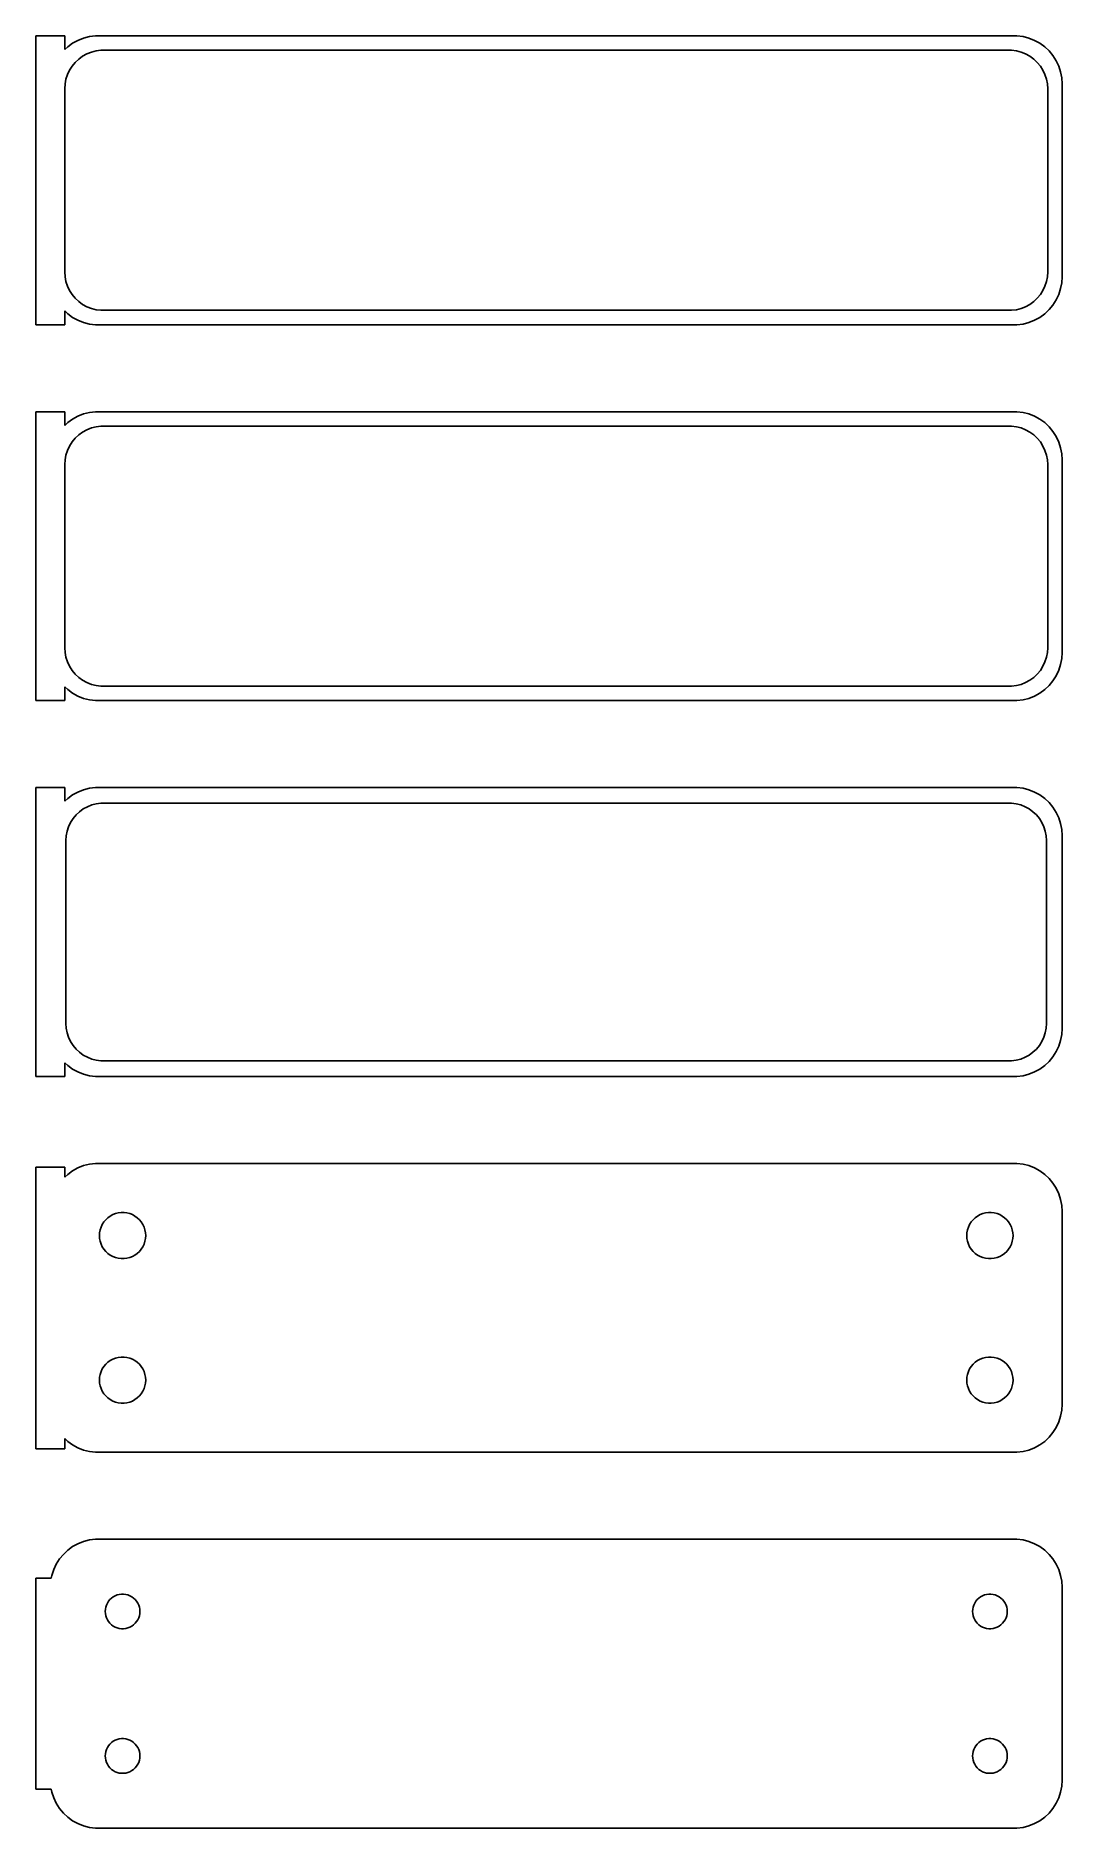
# Model space of a CAD drawing. Header units: metres. Extents: x -54 to 52, y 141 to 327.
import ezdxf

# ---------------------------------------------------------------- set-up
doc = ezdxf.new("R2010")
doc.units = ezdxf.units.M

msp = doc.modelspace()

# ---------------------------------------------------------------- linework, layer by layer
for p, q in [((-51, 326.99), (-54, 326.99)), ((-54, 326.99), (-54, 297.01)), ((-51, 325.559), (-51, 326.99)), ((-50.6871, 325.853), (-51, 325.559)), ((-50.1791, 326.222), (-50.6871, 325.853)), ((-49.6289, 326.524), (-50.1791, 326.222)), ((-49.0451, 326.755), (-49.6289, 326.524)), ((-48.4369, 326.911), (-49.0451, 326.755)), ((-47.8139, 326.99), (-48.4369, 326.911)), ((47.8139, 326.99), (-47.8139, 326.99)), ((-47.7495, 325.429), (-47.2512, 325.492)), ((-47.2512, 325.492), (47.2512, 325.492)), ((47.2512, 325.492), (47.7495, 325.429)), ((48.4369, 326.911), (47.8139, 326.99)), ((49.0451, 326.755), (48.4369, 326.911)), ((49.6289, 326.524), (49.0451, 326.755)), ((50.1791, 326.222), (49.6289, 326.524)), ((50.6871, 325.853), (50.1791, 326.222)), ((51.1448, 325.423), (50.6871, 325.853)), ((-50.5052, 323.427), (-50.2361, 323.851)), ((-50.2361, 323.851), (-49.9159, 324.238)), ((-49.9159, 324.238), (-49.5497, 324.582)), ((-49.5497, 324.582), (-49.1433, 324.877)), ((-49.1433, 324.877), (-48.7031, 325.119)), ((-48.7031, 325.119), (-48.2361, 325.304)), ((-48.2361, 325.304), (-47.7495, 325.429)), ((47.7495, 325.429), (48.2361, 325.304)), ((48.2361, 325.304), (48.7031, 325.119)), ((48.7031, 325.119), (49.1433, 324.877)), ((49.1433, 324.877), (49.5497, 324.582)), ((49.5497, 324.582), (49.9159, 324.238)), ((49.9159, 324.238), (50.2361, 323.851)), ((50.2361, 323.851), (50.5052, 323.427)), ((51.5451, 324.939), (51.1448, 325.423)), ((51.8815, 324.409), (51.5451, 324.939)), ((52.1489, 323.841), (51.8815, 324.409)), ((52.3429, 323.243), (52.1489, 323.841)), ((-51, 321.5), (-50.9685, 322.001)), ((-50.9685, 322.001), (-50.8743, 322.495)), ((-50.8743, 322.495), (-50.7191, 322.972)), ((-50.7191, 322.972), (-50.5052, 323.427)), ((50.5052, 323.427), (50.7191, 322.972)), ((50.7191, 322.972), (50.8743, 322.495)), ((50.8743, 322.495), (50.9685, 322.001)), ((50.9685, 322.001), (51, 321.5)), ((52.4606, 322.627), (52.3429, 323.243)), ((52.5, 322), (52.4606, 322.627)), ((52.5, 302), (52.5, 322)), ((-51, 302.5), (-51, 321.5)), ((51, 321.5), (51, 302.5)), ((-50.9685, 301.999), (-51, 302.5)), ((-50.8743, 301.505), (-50.9685, 301.999)), ((-50.7191, 301.028), (-50.8743, 301.505)), ((50.8743, 301.505), (50.7191, 301.028)), ((50.9685, 301.999), (50.8743, 301.505)), ((51, 302.5), (50.9685, 301.999)), ((52.3429, 300.757), (52.4606, 301.373)), ((52.4606, 301.373), (52.5, 302)), ((-50.5052, 300.573), (-50.7191, 301.028)), ((-50.2361, 300.149), (-50.5052, 300.573)), ((-49.9159, 299.762), (-50.2361, 300.149)), ((-49.5497, 299.418), (-49.9159, 299.762)), ((49.9159, 299.762), (49.5497, 299.418)), ((50.2361, 300.149), (49.9159, 299.762)), ((50.5052, 300.573), (50.2361, 300.149)), ((50.7191, 301.028), (50.5052, 300.573)), ((51.5451, 299.061), (51.8815, 299.591)), ((51.8815, 299.591), (52.1489, 300.159)), ((52.1489, 300.159), (52.3429, 300.757)), ((-51, 298.441), (-50.6871, 298.147)), ((-51, 297.01), (-51, 298.441)), ((-50.6871, 298.147), (-50.1791, 297.778)), ((-50.1791, 297.778), (-49.6289, 297.476)), ((-49.1433, 299.123), (-49.5497, 299.418)), ((-48.7031, 298.881), (-49.1433, 299.123)), ((-48.2361, 298.696), (-48.7031, 298.881)), ((-47.7495, 298.571), (-48.2361, 298.696)), ((-47.2512, 298.508), (-47.7495, 298.571)), ((47.2512, 298.508), (-47.2512, 298.508)), ((47.7495, 298.571), (47.2512, 298.508)), ((48.2361, 298.696), (47.7495, 298.571)), ((48.7031, 298.881), (48.2361, 298.696)), ((49.1433, 299.123), (48.7031, 298.881)), ((49.5497, 299.418), (49.1433, 299.123)), ((49.6289, 297.476), (50.1791, 297.778)), ((50.1791, 297.778), (50.6871, 298.147)), ((50.6871, 298.147), (51.1448, 298.577)), ((51.1448, 298.577), (51.5451, 299.061)), ((-54, 297.01), (-51, 297.01)), ((-49.6289, 297.476), (-49.0451, 297.245)), ((-49.0451, 297.245), (-48.4369, 297.089)), ((-48.4369, 297.089), (-47.8139, 297.01)), ((-47.8139, 297.01), (47.8139, 297.01)), ((47.8139, 297.01), (48.4369, 297.089)), ((48.4369, 297.089), (49.0451, 297.245)), ((49.0451, 297.245), (49.6289, 297.476)), ((-51, 287.99), (-54, 287.99)), ((-54, 287.99), (-54, 258.01)), ((-51, 286.559), (-51, 287.99)), ((-50.6871, 286.853), (-51, 286.559)), ((-50.1791, 287.222), (-50.6871, 286.853)), ((-49.6289, 287.524), (-50.1791, 287.222)), ((-49.0451, 287.755), (-49.6289, 287.524)), ((-48.4369, 287.911), (-49.0451, 287.755)), ((-47.8139, 287.99), (-48.4369, 287.911)), ((-48.2361, 286.304), (-47.7495, 286.429)), ((47.8139, 287.99), (-47.8139, 287.99)), ((-47.7495, 286.429), (-47.2512, 286.492)), ((-47.2512, 286.492), (47.2512, 286.492)), ((47.2512, 286.492), (47.7495, 286.429)), ((47.7495, 286.429), (48.2361, 286.304)), ((48.4369, 287.911), (47.8139, 287.99)), ((49.0451, 287.755), (48.4369, 287.911)), ((49.6289, 287.524), (49.0451, 287.755)), ((50.1791, 287.222), (49.6289, 287.524)), ((50.6871, 286.853), (50.1791, 287.222)), ((51.1448, 286.423), (50.6871, 286.853)), ((51.5451, 285.939), (51.1448, 286.423)), ((-50.5052, 284.427), (-50.2361, 284.851)), ((-50.2361, 284.851), (-49.9159, 285.238)), ((-49.9159, 285.238), (-49.5497, 285.582)), ((-49.5497, 285.582), (-49.1433, 285.877)), ((-49.1433, 285.877), (-48.7031, 286.119)), ((-48.7031, 286.119), (-48.2361, 286.304)), ((48.2361, 286.304), (48.7031, 286.119)), ((48.7031, 286.119), (49.1433, 285.877)), ((49.1433, 285.877), (49.5497, 285.582)), ((49.5497, 285.582), (49.9159, 285.238)), ((49.9159, 285.238), (50.2361, 284.851)), ((50.2361, 284.851), (50.5052, 284.427)), ((51.8815, 285.409), (51.5451, 285.939)), ((52.1489, 284.841), (51.8815, 285.409)), ((52.3429, 284.243), (52.1489, 284.841)), ((-51, 282.5), (-50.9685, 283.001)), ((-50.9685, 283.001), (-50.8743, 283.495)), ((-50.8743, 283.495), (-50.7191, 283.972)), ((-50.7191, 283.972), (-50.5052, 284.427)), ((50.5052, 284.427), (50.7191, 283.972)), ((50.7191, 283.972), (50.8743, 283.495)), ((50.8743, 283.495), (50.9685, 283.001)), ((50.9685, 283.001), (51, 282.5)), ((52.4606, 283.627), (52.3429, 284.243)), ((52.5, 283), (52.4606, 283.627)), ((52.5, 263), (52.5, 283)), ((-51, 263.5), (-51, 282.5)), ((51, 282.5), (51, 263.5)), ((-50.9685, 262.999), (-51, 263.5)), ((-50.8743, 262.505), (-50.9685, 262.999)), ((-50.7191, 262.028), (-50.8743, 262.505)), ((50.8743, 262.505), (50.7191, 262.028)), ((50.9685, 262.999), (50.8743, 262.505)), ((51, 263.5), (50.9685, 262.999)), ((52.3429, 261.757), (52.4606, 262.373)), ((52.4606, 262.373), (52.5, 263)), ((-50.5052, 261.573), (-50.7191, 262.028)), ((-50.2361, 261.149), (-50.5052, 261.573)), ((-49.9159, 260.762), (-50.2361, 261.149)), ((-49.5497, 260.418), (-49.9159, 260.762)), ((-49.1433, 260.123), (-49.5497, 260.418)), ((49.5497, 260.418), (49.1433, 260.123)), ((49.9159, 260.762), (49.5497, 260.418)), ((50.2361, 261.149), (49.9159, 260.762)), ((50.5052, 261.573), (50.2361, 261.149)), ((50.7191, 262.028), (50.5052, 261.573)), ((51.5451, 260.061), (51.8815, 260.591)), ((51.8815, 260.591), (52.1489, 261.159)), ((52.1489, 261.159), (52.3429, 261.757)), ((-51, 259.441), (-50.6871, 259.147)), ((-51, 258.01), (-51, 259.441)), ((-50.6871, 259.147), (-50.1791, 258.778)), ((-50.1791, 258.778), (-49.6289, 258.476)), ((-48.7031, 259.881), (-49.1433, 260.123)), ((-48.2361, 259.696), (-48.7031, 259.881)), ((-47.7495, 259.571), (-48.2361, 259.696)), ((-47.2512, 259.508), (-47.7495, 259.571)), ((47.2512, 259.508), (-47.2512, 259.508)), ((47.7495, 259.571), (47.2512, 259.508)), ((48.2361, 259.696), (47.7495, 259.571)), ((48.7031, 259.881), (48.2361, 259.696)), ((49.1433, 260.123), (48.7031, 259.881)), ((49.6289, 258.476), (50.1791, 258.778)), ((50.1791, 258.778), (50.6871, 259.147)), ((50.6871, 259.147), (51.1448, 259.577)), ((51.1448, 259.577), (51.5451, 260.061)), ((-54, 258.01), (-51, 258.01)), ((-49.6289, 258.476), (-49.0451, 258.245)), ((-49.0451, 258.245), (-48.4369, 258.089)), ((-48.4369, 258.089), (-47.8139, 258.01)), ((-47.8139, 258.01), (47.8139, 258.01)), ((47.8139, 258.01), (48.4369, 258.089)), ((48.4369, 258.089), (49.0451, 258.245)), ((49.0451, 258.245), (49.6289, 258.476)), ((-51, 248.99), (-54, 248.99)), ((-54, 248.99), (-54, 219.01)), ((-51, 247.559), (-51, 248.99)), ((-50.6871, 247.853), (-51, 247.559)), ((-50.1791, 248.222), (-50.6871, 247.853)), ((-49.6289, 248.524), (-50.1791, 248.222)), ((-49.0451, 248.755), (-49.6289, 248.524)), ((-48.4369, 248.911), (-49.0451, 248.755)), ((-47.8139, 248.99), (-48.4369, 248.911)), ((47.8139, 248.99), (-47.8139, 248.99)), ((-47.7256, 247.304), (-47.2432, 247.365)), ((-47.2432, 247.365), (47.2432, 247.365)), ((47.2432, 247.365), (47.7256, 247.304)), ((48.4369, 248.911), (47.8139, 248.99)), ((49.0451, 248.755), (48.4369, 248.911)), ((49.6289, 248.524), (49.0451, 248.755)), ((50.1791, 248.222), (49.6289, 248.524)), ((50.6871, 247.853), (50.1791, 248.222)), ((51.1448, 247.423), (50.6871, 247.853)), ((51.5451, 246.939), (51.1448, 247.423)), ((-50.3936, 245.366), (-50.133, 245.776)), ((-50.133, 245.776), (-49.823, 246.151)), ((-49.823, 246.151), (-49.4685, 246.484)), ((-49.4685, 246.484), (-49.0751, 246.77)), ((-49.0751, 246.77), (-48.6489, 247.004)), ((-48.6489, 247.004), (-48.1967, 247.183)), ((-48.1967, 247.183), (-47.7256, 247.304)), ((47.7256, 247.304), (48.1967, 247.183)), ((48.1967, 247.183), (48.6489, 247.004)), ((48.6489, 247.004), (49.0751, 246.77)), ((49.0751, 246.77), (49.4685, 246.484)), ((49.4685, 246.484), (49.823, 246.151)), ((49.823, 246.151), (50.133, 245.776)), ((50.133, 245.776), (50.3936, 245.366)), ((51.8815, 246.409), (51.5451, 246.939)), ((52.1489, 245.841), (51.8815, 246.409)), ((52.3429, 245.243), (52.1489, 245.841)), ((-50.8726, 243.5), (-50.8421, 243.985)), ((-50.8421, 243.985), (-50.751, 244.463)), ((-50.751, 244.463), (-50.6007, 244.926)), ((-50.6007, 244.926), (-50.3936, 245.366)), ((50.3936, 245.366), (50.6007, 244.926)), ((50.6007, 244.926), (50.751, 244.463)), ((50.751, 244.463), (50.8421, 243.985)), ((50.8421, 243.985), (50.8726, 243.5)), ((52.4606, 244.627), (52.3429, 245.243)), ((52.5, 244), (52.4606, 244.627)), ((52.5, 224), (52.5, 244)), ((-50.8726, 224.5), (-50.8726, 243.5)), ((50.8726, 243.5), (50.8726, 224.5)), ((-50.8421, 224.015), (-50.8726, 224.5)), ((-50.751, 223.537), (-50.8421, 224.015)), ((-50.6007, 223.074), (-50.751, 223.537)), ((50.751, 223.537), (50.6007, 223.074)), ((50.8421, 224.015), (50.751, 223.537)), ((50.8726, 224.5), (50.8421, 224.015)), ((52.3429, 222.757), (52.4606, 223.373)), ((52.4606, 223.373), (52.5, 224)), ((-50.3936, 222.634), (-50.6007, 223.074)), ((-50.133, 222.224), (-50.3936, 222.634)), ((-49.823, 221.849), (-50.133, 222.224)), ((-49.4685, 221.516), (-49.823, 221.849)), ((-49.0751, 221.23), (-49.4685, 221.516)), ((49.4685, 221.516), (49.0751, 221.23)), ((49.823, 221.849), (49.4685, 221.516)), ((50.133, 222.224), (49.823, 221.849)), ((50.3936, 222.634), (50.133, 222.224)), ((50.6007, 223.074), (50.3936, 222.634)), ((51.5451, 221.061), (51.8815, 221.591)), ((51.8815, 221.591), (52.1489, 222.159)), ((52.1489, 222.159), (52.3429, 222.757)), ((-51, 220.441), (-50.6871, 220.147)), ((-51, 219.01), (-51, 220.441)), ((-50.6871, 220.147), (-50.1791, 219.778)), ((-50.1791, 219.778), (-49.6289, 219.476)), ((-49.6289, 219.476), (-49.0451, 219.245)), ((-48.6489, 220.996), (-49.0751, 221.23)), ((-48.1967, 220.817), (-48.6489, 220.996)), ((-47.7256, 220.696), (-48.1967, 220.817)), ((-47.2432, 220.635), (-47.7256, 220.696)), ((47.2432, 220.635), (-47.2432, 220.635)), ((47.7256, 220.696), (47.2432, 220.635)), ((48.1967, 220.817), (47.7256, 220.696)), ((48.6489, 220.996), (48.1967, 220.817)), ((49.0751, 221.23), (48.6489, 220.996)), ((49.0451, 219.245), (49.6289, 219.476)), ((49.6289, 219.476), (50.1791, 219.778)), ((50.1791, 219.778), (50.6871, 220.147)), ((50.6871, 220.147), (51.1448, 220.577)), ((51.1448, 220.577), (51.5451, 221.061)), ((-54, 219.01), (-51, 219.01)), ((-49.0451, 219.245), (-48.4369, 219.089)), ((-48.4369, 219.089), (-47.8139, 219.01)), ((-47.8139, 219.01), (47.8139, 219.01)), ((47.8139, 219.01), (48.4369, 219.089)), ((48.4369, 219.089), (49.0451, 219.245)), ((-51, 209.615), (-54, 209.615)), ((-54, 209.615), (-54, 180.385)), ((-51, 208.559), (-51, 209.615)), ((-50.6871, 208.853), (-51, 208.559)), ((-50.1791, 209.222), (-50.6871, 208.853)), ((-49.6289, 209.524), (-50.1791, 209.222)), ((-49.0451, 209.755), (-49.6289, 209.524)), ((-48.4369, 209.911), (-49.0451, 209.755)), ((-47.8139, 209.99), (-48.4369, 209.911)), ((47.8139, 209.99), (-47.8139, 209.99)), ((48.4369, 209.911), (47.8139, 209.99)), ((49.0451, 209.755), (48.4369, 209.911)), ((49.6289, 209.524), (49.0451, 209.755)), ((50.1791, 209.222), (49.6289, 209.524)), ((50.6871, 208.853), (50.1791, 209.222)), ((51.1448, 208.423), (50.6871, 208.853)), ((51.5451, 207.939), (51.1448, 208.423)), ((51.8815, 207.409), (51.5451, 207.939)), ((52.1489, 206.841), (51.8815, 207.409)), ((52.3429, 206.243), (52.1489, 206.841)), ((-46.286, 204.526), (-46.0219, 204.672)), ((-46.0219, 204.672), (-45.7416, 204.783)), ((-45.7416, 204.783), (-45.4497, 204.857)), ((-45.4497, 204.857), (-45.1507, 204.895)), ((-45.1507, 204.895), (-44.8493, 204.895)), ((-44.8493, 204.895), (-44.5503, 204.857)), ((-44.5503, 204.857), (-44.2584, 204.783)), ((-44.2584, 204.783), (-43.9781, 204.672)), ((-43.9781, 204.672), (-43.714, 204.526)), ((43.714, 204.526), (43.9781, 204.672)), ((43.9781, 204.672), (44.2584, 204.783)), ((44.2584, 204.783), (44.5503, 204.857)), ((44.5503, 204.857), (44.8493, 204.895)), ((44.8493, 204.895), (45.1507, 204.895)), ((45.1507, 204.895), (45.4497, 204.857)), ((45.4497, 204.857), (45.7416, 204.783)), ((45.7416, 204.783), (46.0219, 204.672)), ((46.0219, 204.672), (46.286, 204.526)), ((52.4606, 205.627), (52.3429, 206.243)), ((52.5, 205), (52.4606, 205.627)), ((52.5, 185), (52.5, 205)), ((-47.4, 202.5), (-47.3811, 202.801)), ((-47.3811, 202.801), (-47.3246, 203.097)), ((-47.3246, 203.097), (-47.2315, 203.383)), ((-47.2315, 203.383), (-47.1031, 203.656)), ((-47.1031, 203.656), (-46.9416, 203.911)), ((-46.9416, 203.911), (-46.7495, 204.143)), ((-46.7495, 204.143), (-46.5298, 204.349)), ((-46.5298, 204.349), (-46.286, 204.526)), ((-43.714, 204.526), (-43.4702, 204.349)), ((-43.4702, 204.349), (-43.2505, 204.143)), ((-43.2505, 204.143), (-43.0583, 203.911)), ((-43.0583, 203.911), (-42.8969, 203.656)), ((-42.8969, 203.656), (-42.7685, 203.383)), ((-42.7685, 203.383), (-42.6754, 203.097)), ((-42.6754, 203.097), (-42.6189, 202.801)), ((-42.6189, 202.801), (-42.6, 202.5)), ((42.6, 202.5), (42.6189, 202.801)), ((42.6189, 202.801), (42.6754, 203.097)), ((42.6754, 203.097), (42.7685, 203.383)), ((42.7685, 203.383), (42.8969, 203.656)), ((42.8969, 203.656), (43.0583, 203.911)), ((43.0583, 203.911), (43.2505, 204.143)), ((43.2505, 204.143), (43.4702, 204.349)), ((43.4702, 204.349), (43.714, 204.526)), ((46.286, 204.526), (46.5298, 204.349)), ((46.5298, 204.349), (46.7495, 204.143)), ((46.7495, 204.143), (46.9416, 203.911)), ((46.9416, 203.911), (47.1031, 203.656)), ((47.1031, 203.656), (47.2315, 203.383)), ((47.2315, 203.383), (47.3246, 203.097)), ((47.3246, 203.097), (47.3811, 202.801)), ((47.3811, 202.801), (47.4, 202.5)), ((-47.3811, 202.199), (-47.4, 202.5)), ((-47.3246, 201.903), (-47.3811, 202.199)), ((-47.2315, 201.617), (-47.3246, 201.903)), ((-47.1031, 201.344), (-47.2315, 201.617)), ((-46.9416, 201.089), (-47.1031, 201.344)), ((-46.7495, 200.857), (-46.9416, 201.089)), ((-43.0583, 201.089), (-43.2505, 200.857)), ((-42.8969, 201.344), (-43.0583, 201.089)), ((-42.7685, 201.617), (-42.8969, 201.344)), ((-42.6754, 201.903), (-42.7685, 201.617)), ((-42.6189, 202.199), (-42.6754, 201.903)), ((-42.6, 202.5), (-42.6189, 202.199)), ((42.6189, 202.199), (42.6, 202.5)), ((42.6754, 201.903), (42.6189, 202.199)), ((42.7685, 201.617), (42.6754, 201.903)), ((42.8969, 201.344), (42.7685, 201.617)), ((43.0583, 201.089), (42.8969, 201.344)), ((43.2505, 200.857), (43.0583, 201.089)), ((46.9416, 201.089), (46.7495, 200.857)), ((47.1031, 201.344), (46.9416, 201.089)), ((47.2315, 201.617), (47.1031, 201.344)), ((47.3246, 201.903), (47.2315, 201.617)), ((47.3811, 202.199), (47.3246, 201.903)), ((47.4, 202.5), (47.3811, 202.199)), ((-46.5298, 200.651), (-46.7495, 200.857)), ((-46.286, 200.474), (-46.5298, 200.651)), ((-46.0219, 200.328), (-46.286, 200.474)), ((-45.7416, 200.217), (-46.0219, 200.328)), ((-45.4497, 200.143), (-45.7416, 200.217)), ((-45.1507, 200.105), (-45.4497, 200.143)), ((-44.8493, 200.105), (-45.1507, 200.105)), ((-44.5503, 200.143), (-44.8493, 200.105)), ((-44.2584, 200.217), (-44.5503, 200.143)), ((-43.9781, 200.328), (-44.2584, 200.217)), ((-43.714, 200.474), (-43.9781, 200.328)), ((-43.4702, 200.651), (-43.714, 200.474)), ((-43.2505, 200.857), (-43.4702, 200.651)), ((43.4702, 200.651), (43.2505, 200.857)), ((43.714, 200.474), (43.4702, 200.651)), ((43.9781, 200.328), (43.714, 200.474)), ((44.2584, 200.217), (43.9781, 200.328)), ((44.5503, 200.143), (44.2584, 200.217)), ((44.8493, 200.105), (44.5503, 200.143)), ((45.1507, 200.105), (44.8493, 200.105)), ((45.4497, 200.143), (45.1507, 200.105)), ((45.7416, 200.217), (45.4497, 200.143)), ((46.0219, 200.328), (45.7416, 200.217)), ((46.286, 200.474), (46.0219, 200.328)), ((46.5298, 200.651), (46.286, 200.474)), ((46.7495, 200.857), (46.5298, 200.651)), ((-46.0219, 189.672), (-45.7416, 189.783)), ((-45.7416, 189.783), (-45.4497, 189.857)), ((-45.4497, 189.857), (-45.1507, 189.895)), ((-45.1507, 189.895), (-44.8493, 189.895)), ((-44.8493, 189.895), (-44.5503, 189.857)), ((-44.5503, 189.857), (-44.2584, 189.783)), ((-44.2584, 189.783), (-43.9781, 189.672)), ((43.9781, 189.672), (44.2584, 189.783)), ((44.2584, 189.783), (44.5503, 189.857)), ((44.5503, 189.857), (44.8493, 189.895)), ((44.8493, 189.895), (45.1507, 189.895)), ((45.1507, 189.895), (45.4497, 189.857)), ((45.4497, 189.857), (45.7416, 189.783)), ((45.7416, 189.783), (46.0219, 189.672)), ((-47.3811, 187.801), (-47.3246, 188.097)), ((-47.3246, 188.097), (-47.2315, 188.383)), ((-47.2315, 188.383), (-47.1031, 188.656)), ((-47.1031, 188.656), (-46.9416, 188.911)), ((-46.9416, 188.911), (-46.7495, 189.143)), ((-46.7495, 189.143), (-46.5298, 189.349)), ((-46.5298, 189.349), (-46.286, 189.526)), ((-46.286, 189.526), (-46.0219, 189.672)), ((-43.9781, 189.672), (-43.714, 189.526)), ((-43.714, 189.526), (-43.4702, 189.349)), ((-43.4702, 189.349), (-43.2505, 189.143)), ((-43.2505, 189.143), (-43.0583, 188.911)), ((-43.0583, 188.911), (-42.8969, 188.656)), ((-42.8969, 188.656), (-42.7685, 188.383)), ((-42.7685, 188.383), (-42.6754, 188.097)), ((-42.6754, 188.097), (-42.6189, 187.801)), ((42.6189, 187.801), (42.6754, 188.097)), ((42.6754, 188.097), (42.7685, 188.383)), ((42.7685, 188.383), (42.8969, 188.656)), ((42.8969, 188.656), (43.0583, 188.911)), ((43.0583, 188.911), (43.2505, 189.143)), ((43.2505, 189.143), (43.4702, 189.349)), ((43.4702, 189.349), (43.714, 189.526)), ((43.714, 189.526), (43.9781, 189.672)), ((46.0219, 189.672), (46.286, 189.526)), ((46.286, 189.526), (46.5298, 189.349)), ((46.5298, 189.349), (46.7495, 189.143)), ((46.7495, 189.143), (46.9416, 188.911)), ((46.9416, 188.911), (47.1031, 188.656)), ((47.1031, 188.656), (47.2315, 188.383)), ((47.2315, 188.383), (47.3246, 188.097)), ((47.3246, 188.097), (47.3811, 187.801)), ((-47.4, 187.5), (-47.3811, 187.801)), ((-47.3811, 187.199), (-47.4, 187.5)), ((-47.3246, 186.903), (-47.3811, 187.199)), ((-47.2315, 186.617), (-47.3246, 186.903)), ((-47.1031, 186.344), (-47.2315, 186.617)), ((-46.9416, 186.089), (-47.1031, 186.344)), ((-46.7495, 185.857), (-46.9416, 186.089)), ((-43.0583, 186.089), (-43.2505, 185.857)), ((-42.8969, 186.344), (-43.0583, 186.089)), ((-42.7685, 186.617), (-42.8969, 186.344)), ((-42.6754, 186.903), (-42.7685, 186.617)), ((-42.6189, 187.199), (-42.6754, 186.903)), ((-42.6189, 187.801), (-42.6, 187.5)), ((-42.6, 187.5), (-42.6189, 187.199)), ((42.6, 187.5), (42.6189, 187.801)), ((42.6189, 187.199), (42.6, 187.5)), ((42.6754, 186.903), (42.6189, 187.199)), ((42.7685, 186.617), (42.6754, 186.903)), ((42.8969, 186.344), (42.7685, 186.617)), ((43.0583, 186.089), (42.8969, 186.344)), ((43.2505, 185.857), (43.0583, 186.089)), ((46.9416, 186.089), (46.7495, 185.857)), ((47.1031, 186.344), (46.9416, 186.089)), ((47.2315, 186.617), (47.1031, 186.344)), ((47.3246, 186.903), (47.2315, 186.617)), ((47.3811, 187.199), (47.3246, 186.903)), ((47.3811, 187.801), (47.4, 187.5)), ((47.4, 187.5), (47.3811, 187.199)), ((-46.5298, 185.651), (-46.7495, 185.857)), ((-46.286, 185.474), (-46.5298, 185.651)), ((-46.0219, 185.328), (-46.286, 185.474)), ((-45.7416, 185.217), (-46.0219, 185.328)), ((-45.4497, 185.143), (-45.7416, 185.217)), ((-45.1507, 185.105), (-45.4497, 185.143)), ((-44.8493, 185.105), (-45.1507, 185.105)), ((-44.5503, 185.143), (-44.8493, 185.105)), ((-44.2584, 185.217), (-44.5503, 185.143)), ((-43.9781, 185.328), (-44.2584, 185.217)), ((-43.714, 185.474), (-43.9781, 185.328)), ((-43.4702, 185.651), (-43.714, 185.474)), ((-43.2505, 185.857), (-43.4702, 185.651)), ((43.4702, 185.651), (43.2505, 185.857)), ((43.714, 185.474), (43.4702, 185.651)), ((43.9781, 185.328), (43.714, 185.474)), ((44.2584, 185.217), (43.9781, 185.328)), ((44.5503, 185.143), (44.2584, 185.217)), ((44.8493, 185.105), (44.5503, 185.143)), ((45.1507, 185.105), (44.8493, 185.105)), ((45.4497, 185.143), (45.1507, 185.105)), ((45.7416, 185.217), (45.4497, 185.143)), ((46.0219, 185.328), (45.7416, 185.217)), ((46.286, 185.474), (46.0219, 185.328)), ((46.5298, 185.651), (46.286, 185.474)), ((46.7495, 185.857), (46.5298, 185.651)), ((52.3429, 183.757), (52.4606, 184.373)), ((52.4606, 184.373), (52.5, 185)), ((51.5451, 182.061), (51.8815, 182.591)), ((51.8815, 182.591), (52.1489, 183.159)), ((52.1489, 183.159), (52.3429, 183.757)), ((-51, 180.385), (-51, 181.441)), ((-51, 181.441), (-50.6871, 181.147)), ((-50.6871, 181.147), (-50.1791, 180.778)), ((-50.1791, 180.778), (-49.6289, 180.476)), ((-49.6289, 180.476), (-49.0451, 180.245)), ((49.0451, 180.245), (49.6289, 180.476)), ((49.6289, 180.476), (50.1791, 180.778)), ((50.1791, 180.778), (50.6871, 181.147)), ((50.6871, 181.147), (51.1448, 181.577)), ((51.1448, 181.577), (51.5451, 182.061)), ((-54, 180.385), (-51, 180.385)), ((-49.0451, 180.245), (-48.4369, 180.089)), ((-48.4369, 180.089), (-47.8139, 180.01)), ((-47.8139, 180.01), (47.8139, 180.01)), ((47.8139, 180.01), (48.4369, 180.089)), ((48.4369, 180.089), (49.0451, 180.245)), ((-51.1448, 169.423), (-51.5451, 168.939)), ((-50.6871, 169.853), (-51.1448, 169.423)), ((-50.1791, 170.222), (-50.6871, 169.853)), ((-49.6289, 170.524), (-50.1791, 170.222)), ((-49.0451, 170.755), (-49.6289, 170.524)), ((-48.4369, 170.911), (-49.0451, 170.755)), ((-47.8139, 170.99), (-48.4369, 170.911)), ((47.8139, 170.99), (-47.8139, 170.99)), ((48.4369, 170.911), (47.8139, 170.99)), ((49.0451, 170.755), (48.4369, 170.911)), ((49.6289, 170.524), (49.0451, 170.755)), ((50.1791, 170.222), (49.6289, 170.524)), ((50.6871, 169.853), (50.1791, 170.222)), ((51.1448, 169.423), (50.6871, 169.853)), ((51.5451, 168.939), (51.1448, 169.423)), ((-52.1489, 167.841), (-52.3429, 167.243)), ((-51.8815, 168.409), (-52.1489, 167.841)), ((-51.5451, 168.939), (-51.8815, 168.409)), ((51.8815, 168.409), (51.5451, 168.939)), ((52.1489, 167.841), (51.8815, 168.409)), ((52.3429, 167.243), (52.1489, 167.841)), ((-52.4, 166.944), (-54, 166.944)), ((-54, 166.944), (-54, 145.056)), ((-52.3429, 167.243), (-52.4, 166.944)), ((52.4606, 166.627), (52.3429, 167.243)), ((52.5, 166), (52.4606, 166.627)), ((52.5, 146), (52.5, 166)), ((-46.8, 163.5), (-46.7858, 163.726)), ((-46.7858, 163.726), (-46.7434, 163.948)), ((-46.7434, 163.948), (-46.6736, 164.163)), ((-46.6736, 164.163), (-46.5773, 164.367)), ((-46.5773, 164.367), (-46.4562, 164.558)), ((-46.4562, 164.558), (-46.3121, 164.732)), ((-46.3121, 164.732), (-46.1474, 164.887)), ((-46.1474, 164.887), (-45.9645, 165.02)), ((-45.9645, 165.02), (-45.7664, 165.129)), ((-45.7664, 165.129), (-45.5562, 165.212)), ((-45.5562, 165.212), (-45.3373, 165.268)), ((-45.3373, 165.268), (-45.113, 165.296)), ((-45.113, 165.296), (-44.887, 165.296)), ((-44.887, 165.296), (-44.6627, 165.268)), ((-44.6627, 165.268), (-44.4438, 165.212)), ((-44.4438, 165.212), (-44.2336, 165.129)), ((-44.2336, 165.129), (-44.0355, 165.02)), ((-44.0355, 165.02), (-43.8526, 164.887)), ((-43.8526, 164.887), (-43.6879, 164.732)), ((-43.6879, 164.732), (-43.5438, 164.558)), ((-43.5438, 164.558), (-43.4226, 164.367)), ((-43.4226, 164.367), (-43.3264, 164.163)), ((-43.3264, 164.163), (-43.2565, 163.948)), ((-43.2565, 163.948), (-43.2142, 163.726)), ((-43.2142, 163.726), (-43.2, 163.5)), ((43.2, 163.5), (43.2142, 163.726)), ((43.2142, 163.726), (43.2565, 163.948)), ((43.2565, 163.948), (43.3264, 164.163)), ((43.3264, 164.163), (43.4226, 164.367)), ((43.4226, 164.367), (43.5438, 164.558)), ((43.5438, 164.558), (43.6879, 164.732)), ((43.6879, 164.732), (43.8526, 164.887)), ((43.8526, 164.887), (44.0355, 165.02)), ((44.0355, 165.02), (44.2336, 165.129)), ((44.2336, 165.129), (44.4438, 165.212)), ((44.4438, 165.212), (44.6627, 165.268)), ((44.6627, 165.268), (44.887, 165.296)), ((44.887, 165.296), (45.113, 165.296)), ((45.113, 165.296), (45.3373, 165.268)), ((45.3373, 165.268), (45.5562, 165.212)), ((45.5562, 165.212), (45.7664, 165.129)), ((45.7664, 165.129), (45.9645, 165.02)), ((45.9645, 165.02), (46.1474, 164.887)), ((46.1474, 164.887), (46.3121, 164.732)), ((46.3121, 164.732), (46.4562, 164.558)), ((46.4562, 164.558), (46.5773, 164.367)), ((46.5773, 164.367), (46.6736, 164.163)), ((46.6736, 164.163), (46.7434, 163.948)), ((46.7434, 163.948), (46.7858, 163.726)), ((46.7858, 163.726), (46.8, 163.5)), ((-46.7858, 163.274), (-46.8, 163.5)), ((-46.7434, 163.052), (-46.7858, 163.274)), ((-46.6736, 162.837), (-46.7434, 163.052)), ((-46.5773, 162.633), (-46.6736, 162.837)), ((-46.4562, 162.442), (-46.5773, 162.633)), ((-46.3121, 162.268), (-46.4562, 162.442)), ((-46.1474, 162.113), (-46.3121, 162.268)), ((-45.9645, 161.98), (-46.1474, 162.113)), ((-45.7664, 161.871), (-45.9645, 161.98)), ((-45.5562, 161.788), (-45.7664, 161.871)), ((-44.2336, 161.871), (-44.4438, 161.788)), ((-44.0355, 161.98), (-44.2336, 161.871)), ((-43.8526, 162.113), (-44.0355, 161.98)), ((-43.6879, 162.268), (-43.8526, 162.113)), ((-43.5438, 162.442), (-43.6879, 162.268)), ((-43.4226, 162.633), (-43.5438, 162.442)), ((-43.3264, 162.837), (-43.4226, 162.633)), ((-43.2565, 163.052), (-43.3264, 162.837)), ((-43.2142, 163.274), (-43.2565, 163.052)), ((-43.2, 163.5), (-43.2142, 163.274)), ((43.2142, 163.274), (43.2, 163.5)), ((43.2565, 163.052), (43.2142, 163.274)), ((43.3264, 162.837), (43.2565, 163.052)), ((43.4226, 162.633), (43.3264, 162.837)), ((43.5438, 162.442), (43.4226, 162.633)), ((43.6879, 162.268), (43.5438, 162.442)), ((43.8526, 162.113), (43.6879, 162.268)), ((44.0355, 161.98), (43.8526, 162.113)), ((44.2336, 161.871), (44.0355, 161.98)), ((44.4438, 161.788), (44.2336, 161.871)), ((45.7664, 161.871), (45.5562, 161.788)), ((45.9645, 161.98), (45.7664, 161.871)), ((46.1474, 162.113), (45.9645, 161.98)), ((46.3121, 162.268), (46.1474, 162.113)), ((46.4562, 162.442), (46.3121, 162.268)), ((46.5773, 162.633), (46.4562, 162.442)), ((46.6736, 162.837), (46.5773, 162.633)), ((46.7434, 163.052), (46.6736, 162.837)), ((46.7858, 163.274), (46.7434, 163.052)), ((46.8, 163.5), (46.7858, 163.274)), ((-45.3373, 161.732), (-45.5562, 161.788)), ((-45.113, 161.704), (-45.3373, 161.732)), ((-44.887, 161.704), (-45.113, 161.704)), ((-44.6627, 161.732), (-44.887, 161.704)), ((-44.4438, 161.788), (-44.6627, 161.732)), ((44.6627, 161.732), (44.4438, 161.788)), ((44.887, 161.704), (44.6627, 161.732)), ((45.113, 161.704), (44.887, 161.704)), ((45.3373, 161.732), (45.113, 161.704)), ((45.5562, 161.788), (45.3373, 161.732)), ((-46.7858, 148.726), (-46.7434, 148.948)), ((-46.7434, 148.948), (-46.6736, 149.163)), ((-46.6736, 149.163), (-46.5773, 149.367)), ((-46.5773, 149.367), (-46.4562, 149.558)), ((-46.4562, 149.558), (-46.3121, 149.732)), ((-46.3121, 149.732), (-46.1474, 149.887)), ((-46.1474, 149.887), (-45.9645, 150.02)), ((-45.9645, 150.02), (-45.7664, 150.129)), ((-45.7664, 150.129), (-45.5562, 150.212)), ((-45.5562, 150.212), (-45.3373, 150.268)), ((-45.3373, 150.268), (-45.113, 150.296)), ((-45.113, 150.296), (-44.887, 150.296)), ((-44.887, 150.296), (-44.6627, 150.268)), ((-44.6627, 150.268), (-44.4438, 150.212)), ((-44.4438, 150.212), (-44.2336, 150.129)), ((-44.2336, 150.129), (-44.0355, 150.02)), ((-44.0355, 150.02), (-43.8526, 149.887)), ((-43.8526, 149.887), (-43.6879, 149.732)), ((-43.6879, 149.732), (-43.5438, 149.558)), ((-43.5438, 149.558), (-43.4226, 149.367)), ((-43.4226, 149.367), (-43.3264, 149.163)), ((-43.3264, 149.163), (-43.2565, 148.948)), ((-43.2565, 148.948), (-43.2142, 148.726)), ((43.2142, 148.726), (43.2565, 148.948)), ((43.2565, 148.948), (43.3264, 149.163)), ((43.3264, 149.163), (43.4226, 149.367)), ((43.4226, 149.367), (43.5438, 149.558)), ((43.5438, 149.558), (43.6879, 149.732)), ((43.6879, 149.732), (43.8526, 149.887)), ((43.8526, 149.887), (44.0355, 150.02)), ((44.0355, 150.02), (44.2336, 150.129)), ((44.2336, 150.129), (44.4438, 150.212)), ((44.4438, 150.212), (44.6627, 150.268)), ((44.6627, 150.268), (44.887, 150.296)), ((44.887, 150.296), (45.113, 150.296)), ((45.113, 150.296), (45.3373, 150.268)), ((45.3373, 150.268), (45.5562, 150.212)), ((45.5562, 150.212), (45.7664, 150.129)), ((45.7664, 150.129), (45.9645, 150.02)), ((45.9645, 150.02), (46.1474, 149.887)), ((46.1474, 149.887), (46.3121, 149.732)), ((46.3121, 149.732), (46.4562, 149.558)), ((46.4562, 149.558), (46.5773, 149.367)), ((46.5773, 149.367), (46.6736, 149.163)), ((46.6736, 149.163), (46.7434, 148.948)), ((46.7434, 148.948), (46.7858, 148.726)), ((-46.8, 148.5), (-46.7858, 148.726)), ((-46.7858, 148.274), (-46.8, 148.5)), ((-46.7434, 148.052), (-46.7858, 148.274)), ((-46.6736, 147.837), (-46.7434, 148.052)), ((-46.5773, 147.633), (-46.6736, 147.837)), ((-46.4562, 147.442), (-46.5773, 147.633)), ((-46.3121, 147.268), (-46.4562, 147.442)), ((-46.1474, 147.113), (-46.3121, 147.268)), ((-45.9645, 146.98), (-46.1474, 147.113)), ((-45.7664, 146.871), (-45.9645, 146.98)), ((-44.0355, 146.98), (-44.2336, 146.871)), ((-43.8526, 147.113), (-44.0355, 146.98)), ((-43.6879, 147.268), (-43.8526, 147.113)), ((-43.5438, 147.442), (-43.6879, 147.268)), ((-43.4226, 147.633), (-43.5438, 147.442)), ((-43.3264, 147.837), (-43.4226, 147.633)), ((-43.2565, 148.052), (-43.3264, 147.837)), ((-43.2142, 148.274), (-43.2565, 148.052)), ((-43.2142, 148.726), (-43.2, 148.5)), ((-43.2, 148.5), (-43.2142, 148.274)), ((43.2, 148.5), (43.2142, 148.726)), ((43.2142, 148.274), (43.2, 148.5)), ((43.2565, 148.052), (43.2142, 148.274)), ((43.3264, 147.837), (43.2565, 148.052)), ((43.4226, 147.633), (43.3264, 147.837)), ((43.5438, 147.442), (43.4226, 147.633)), ((43.6879, 147.268), (43.5438, 147.442)), ((43.8526, 147.113), (43.6879, 147.268)), ((44.0355, 146.98), (43.8526, 147.113)), ((44.2336, 146.871), (44.0355, 146.98)), ((45.9645, 146.98), (45.7664, 146.871)), ((46.1474, 147.113), (45.9645, 146.98)), ((46.3121, 147.268), (46.1474, 147.113)), ((46.4562, 147.442), (46.3121, 147.268)), ((46.5773, 147.633), (46.4562, 147.442)), ((46.6736, 147.837), (46.5773, 147.633)), ((46.7434, 148.052), (46.6736, 147.837)), ((46.7858, 148.274), (46.7434, 148.052)), ((46.7858, 148.726), (46.8, 148.5)), ((46.8, 148.5), (46.7858, 148.274)), ((-45.5562, 146.788), (-45.7664, 146.871)), ((-45.3373, 146.732), (-45.5562, 146.788)), ((-45.113, 146.704), (-45.3373, 146.732)), ((-44.887, 146.704), (-45.113, 146.704)), ((-44.6627, 146.732), (-44.887, 146.704)), ((-44.4438, 146.788), (-44.6627, 146.732)), ((-44.2336, 146.871), (-44.4438, 146.788)), ((44.4438, 146.788), (44.2336, 146.871)), ((44.6627, 146.732), (44.4438, 146.788)), ((44.887, 146.704), (44.6627, 146.732)), ((45.113, 146.704), (44.887, 146.704)), ((45.3373, 146.732), (45.113, 146.704)), ((45.5562, 146.788), (45.3373, 146.732)), ((45.7664, 146.871), (45.5562, 146.788)), ((52.3429, 144.757), (52.4606, 145.373)), ((52.4606, 145.373), (52.5, 146)), ((-54, 145.056), (-52.4, 145.056)), ((-52.4, 145.056), (-52.3429, 144.757)), ((-52.3429, 144.757), (-52.1489, 144.159)), ((-52.1489, 144.159), (-51.8815, 143.591)), ((-51.8815, 143.591), (-51.5451, 143.061)), ((51.5451, 143.061), (51.8815, 143.591)), ((51.8815, 143.591), (52.1489, 144.159)), ((52.1489, 144.159), (52.3429, 144.757)), ((-51.5451, 143.061), (-51.1448, 142.577)), ((-51.1448, 142.577), (-50.6871, 142.147)), ((-50.6871, 142.147), (-50.1791, 141.778)), ((-50.1791, 141.778), (-49.6289, 141.476)), ((-49.6289, 141.476), (-49.0451, 141.245)), ((49.0451, 141.245), (49.6289, 141.476)), ((49.6289, 141.476), (50.1791, 141.778)), ((50.1791, 141.778), (50.6871, 142.147)), ((50.6871, 142.147), (51.1448, 142.577)), ((51.1448, 142.577), (51.5451, 143.061)), ((-49.0451, 141.245), (-48.4369, 141.089)), ((-48.4369, 141.089), (-47.8139, 141.01)), ((-47.8139, 141.01), (47.8139, 141.01)), ((47.8139, 141.01), (48.4369, 141.089)), ((48.4369, 141.089), (49.0451, 141.245))]:
    msp.add_line(p, q)

doc.saveas('drawing.dxf')
